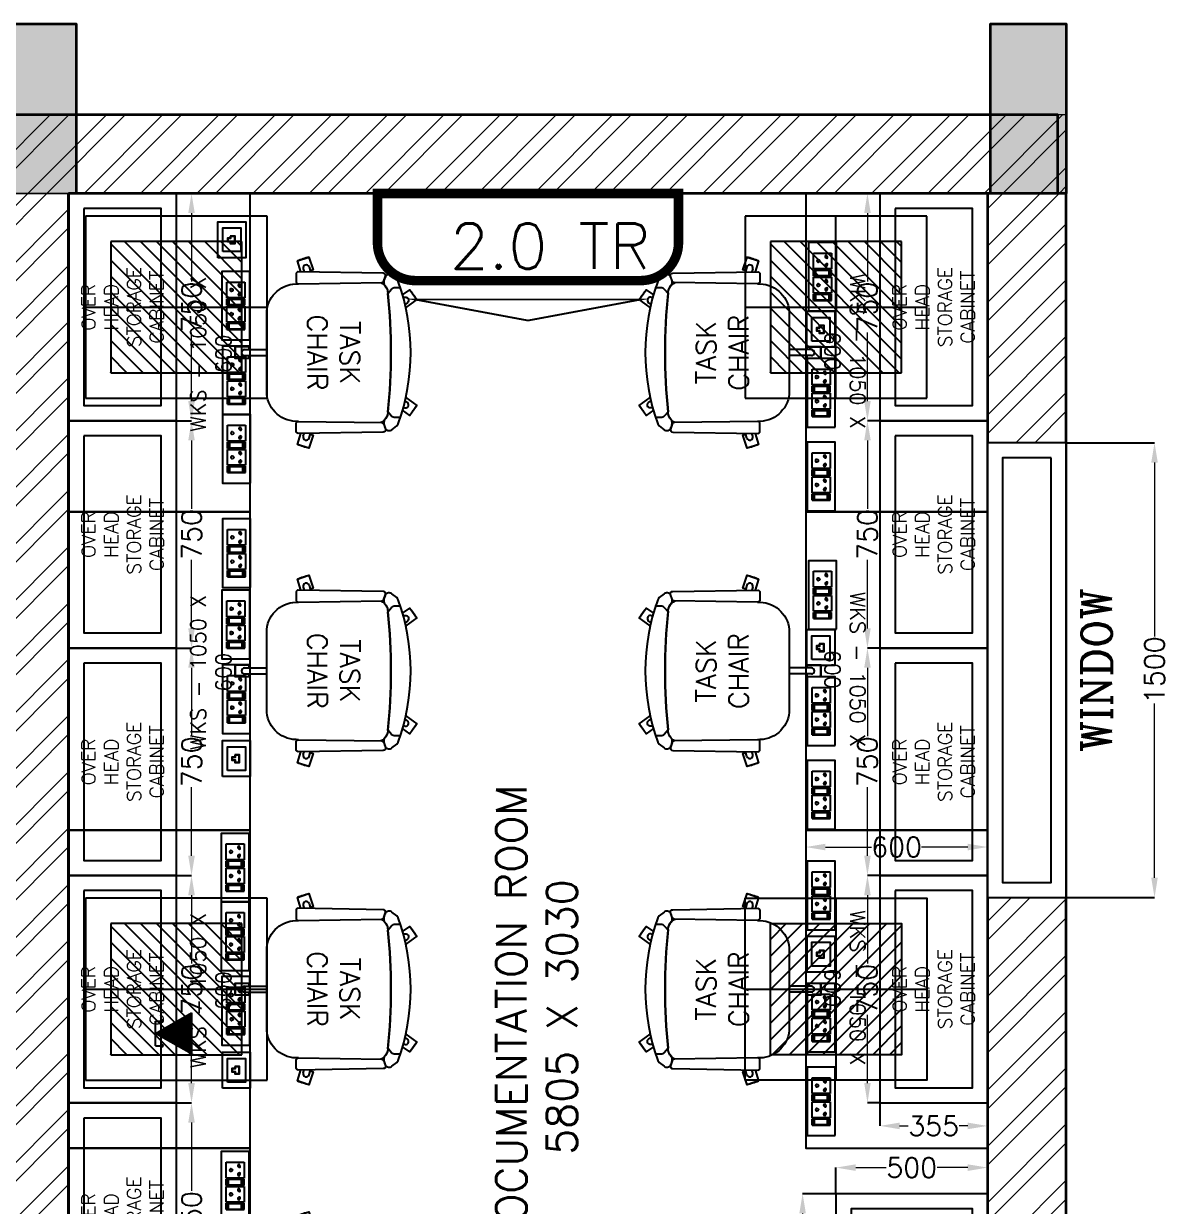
# Model space of a CAD drawing. Extents: x -52083 to 49512, y -145230 to 20224.
# Drawn here: x -27499 to -23734, y -102315 to -98414 of the extents above; entities that cross this region are included whole.
import ezdxf
from ezdxf.enums import TextEntityAlignment as Align

# ---------------------------------------------------------------- set-up
doc = ezdxf.new("R2010")
doc.units = 0
doc.header["$LTSCALE"] = 0.5
doc.header["$MEASUREMENT"] = 0
doc.header["$PDMODE"] = 32
for name, color, linetype, lineweight in [('0-1 AC UNIT', 8, 'Continuous', 25), ('COL', 1, 'Continuous', 35), ('DIM', 3, 'Continuous', 5), ('ELE-36W EMERGENCY  LED LIGHT', 7, 'Continuous', 25), ('ELE-36W LED LIGHT', 210, 'Continuous', 25), ('Hatch-1', 8, 'Continuous', 5), ('Sa-Block Text', 7, 'Continuous', 18), ('wall-1', 7, 'Continuous', 35)]:
    doc.layers.add(name, color=color, linetype=linetype, lineweight=lineweight)
for name, color, linetype in [('Asbuilt', 7, 'Continuous'), ('ELE 36W EMERGENCY LIGHT', 5, 'Continuous'), ('ELE 36W LED LIGHT', 6, 'Continuous'), ('Godrej chairs', 22, 'Continuous'), ('Godrej Furniture', 21, 'Continuous'), ('PDF_Text', 5, 'Continuous'), ('SA-6MRP', 1, 'Continuous'), ('SA-6MUP', 223, 'Continuous'), ('SA-FUR', 3, 'Continuous'), ('SA-Lan', 3, 'Continuous'), ('SA-Voice', 5, 'Continuous')]:
    doc.layers.add(name, color=color, linetype=linetype)
doc.styles.add('RomanS', font='romans.shx')
doc.styles.get("Standard").update_dxf_attribs({"font": 'romans.shx'})
doc.dimstyles.new('Sa-dim', dxfattribs={"dimtxt": 65, "dimasz": 65, "dimexe": 0, "dimexo": 0, "dimtad": 0, "dimdec": 0, "dimdsep": 46, "dimtxsty": 'Standard', "dimcen": 0, "dimclrd": 256, "dimclre": 7, "dimclrt": 1, "dimadec": 0, "dimazin": 0, "dimtfac": 1, "dimtdec": 0, "dimtmove": 0, "dimatfit": 3, "dimfxl": 1, "dimlwd": -1, "dimarcsym": 0})
pattern_1 = [(45, (22946.7, -16431.28), (-92.80777, 92.80777), []), (45, (23008.57, -16431.28), (-92.80777, 92.80777), [])]

# ---------------------------------------------------------------- blocks, each defined once
blk = doc.blocks.new('*U109')
at = {"color": 5}
blk.add_wipeout([(50, 400), (50, 240), (1450, 240), (1450, 400)], dxfattribs=at)
blk.add_wipeout([(0, 450), (0, 190), (1500, 190), (1500, 450)], dxfattribs=at)
for points in [[(0, 450), (0, 190), (1500, 190), (1500, 450)], [(50, 400), (50, 240), (1450, 240), (1450, 400)]]:
    blk.add_lwpolyline(points, close=True, dxfattribs=at)
blk = doc.blocks.new('*D963')
at = {"layer": 'Defpoints', "color": 0}
for p in [(-24057.5, -99796.4), (-23766.3, -99796.4), (-24057.5, -101296.4)]:
    blk.add_point(p, dxfattribs=at)
at = {"layer": 'DIM', "color": 7, "lineweight": -2}
for p, q in [((-24057.5, -99796.4), (-23766.3, -99796.4)), ((-24057.5, -101296.4), (-23766.3, -101296.4))]:
    blk.add_line(p, q, dxfattribs=at)
at = {"layer": 'DIM'}
for p, q in [((-23766.3, -99861.4), (-23766.3, -100435.9)), ((-23766.3, -101231.4), (-23766.3, -100656.9))]:
    blk.add_line(p, q, dxfattribs=at)
for points in [[(-23777.1, -99861.4), (-23755.5, -99861.4), (-23766.3, -99796.4)], [(-23777.1, -101231.4), (-23755.5, -101231.4), (-23766.3, -101296.4)]]:
    blk.add_solid(points, dxfattribs=at)
at = {"layer": 'DIM', "color": 1, "insert": (-23766.3, -100546.4), "char_height": 65, "attachment_point": 5, "rotation": 90}
blk.add_mtext('1500', dxfattribs=at)
blk = doc.blocks.new('Taskchair')
at = {"layer": 'Godrej chairs', "color": 7, "ltscale": 10}
for p, q in [((-214.6, 220.3), (-214.6, 220.3)), ((-282.4, -81.2), (-266.1, -76)), ((282.4, -81.2), (266.1, -76)), ((-276.2, -100.3), (-266.5, -97.1)), ((276.2, -100.3), (266.5, -97.1)), ((-10, -293.7), (-10, -221.3)), ((10, -293.7), (10, -221.3))]:
    blk.add_line(p, q, dxfattribs=at)
for points in [[(-190.2, 227.7), (-207.2, 251.2), (-174.8, 274.7), (-148.4, 238.3)], [(148.4, 238.3), (174.8, 274.7), (207.2, 251.2), (190.2, 227.7)], [(164.5, 243.5), (164.5, 243.5)], [(-241.7, 208.3), (-241.7, 208.3)], [(-234.9, 213.3), (-234.9, 213.3)], [(180.7, 231.7), (180.7, 231.7)], [(214.6, 220.3), (214.6, 220.3)], [(214.6, 220.3), (214.6, 220.3)], [(214.6, 220.3), (214.6, 220.3)], [(241.7, 208.3), (241.7, 208.3)], [(-218.9, 171.1), (-218.9, 171.1)], [(-218.9, 171.1), (-218.9, 171.1)], [(-195, 179.1), (-195, 179.1)], [(195, 179.1), (195, 179.1)], [(218.9, 171.1), (218.9, 171.1)], [(218.9, 171.1), (218.9, 171.1)], [(218.9, 171.1), (218.9, 171.1)], [(-266.6, -107.7), (-302.9, -119.5), (-315.3, -81.4), (-272.5, -67.5), (-269.4, -77)], [(269.4, -77), (272.5, -67.5), (315.3, -81.4), (302.9, -119.5), (266.6, -107.7)], [(10, -280), (20, -280), (20, -325), (-20, -325), (-20, -280), (-10, -280)]]:
    blk.add_lwpolyline(points, dxfattribs=at)
for points in [[(-174.5, 274.2, 0.030798), (-206.8, 250.7)], [(206.8, 250.7, 0.030798), (174.5, 274.2)], [(221.5, 169, 0.261227), (235.8, 165.9, 0.000719), (251.5, 171, 0.414214), (254.3, 192), (241.7, 208.3, 0.143437), (234.9, 213.3, 0.174712), (-234.9, 213.3, 0.143437), (-241.7, 208.3), (-254.3, 192, 0.414214), (-251.5, 171, 0.000719), (-235.8, 165.9, 0.261227), (-221.5, 169, -0.182992), (-195, 179.1), (-209.5, 191.6, -0.217315), (-214.6, 202.9), (-214.6, 220.3)], [(-179.9, 230.6), (-180.7, 231.7, -1), (-164.5, 243.5), (-159, 235.9)], [(179.9, 230.6), (180.7, 231.7, 1), (164.5, 243.5), (159, 235.9)], [(214.6, 220.3), (214.6, 220.3), (214.6, 202.9, -0.217315), (209.5, 191.6), (195, 179.1, -0.161268), (218.9, 171.1), (218.9, 171.1)], [(-231.1, 156.3, -0.28884), (-195, 179.1, -0.051282), (195, 179.1, -0.28884), (231.1, 156.3)], [(196.9, 179, 0.051149), (-195, 179.1)], [(227, -116.4), (226.8, -124.1, -0.405093), (126.8, -220.9), (-126.8, -220.9, -0.405093), (-226.8, -124.1), (-227, -116.4)]]:
    blk.add_lwpolyline(points, format="xyb", dxfattribs=at)
for points in [[(-259.3, -124.1), (-234.5, -124.1, 0.423389), (-227, -116.3), (-231.1, 159.2, 0.318217), (-236.4, 166.1), (-252.5, 171.2, 0.507849), (-262.2, 164), (-266.8, -116.6, 0.413746)], [(259.3, -124.1), (234.5, -124.1, -0.423389), (227, -116.3), (231.1, 159.2, -0.318217), (236.4, 166.1), (252.5, 171.2, -0.507849), (262.2, 164), (266.8, -116.6, -0.413746)]]:
    blk.add_lwpolyline(points, format="xyb", close=True, dxfattribs=at)
for centre, radius, start, end in [((0, 0), 325, 194.4719, 201.5281), ((-279.3, -90.7), 10, 108, 288), ((279.3, -90.7), 10, 252, 72), ((0, 0), 325, 338.4719, 345.5281), ((0, -293.7), 10, 180, 0), ((0, 0), 325, 266.4719, 273.5281)]:
    blk.add_arc(centre, radius, start, end, dxfattribs=at)
at = {"layer": 'PDF_Text', "insert": (0, 0), "char_height": 65, "width": 310.353, "attachment_point": 5}
blk.add_mtext('{\\C1;TASK CHAIR}', dxfattribs=at)
blk = doc.blocks.new('A$C3AAB5AD5')
at = {"layer": 'Godrej Furniture', "color": 1, "ltscale": 10}
blk.add_lwpolyline([(0, 535.2), (1050, 535.2), (1050, 1135.2), (0, 1135.2)], close=True, dxfattribs=at)
at = {"layer": 'Godrej Furniture', "color": 7, "rotation": 180}
blk.add_blockref('Taskchair', (525, 260.2), dxfattribs=at)
at = {"color": 7, "lineweight": 0, "ltscale": 500, "insert": (520.1, 665.3), "char_height": 50, "attachment_point": 5}
blk.add_mtext_dynamic_manual_height_columns('WKS - 1050 X 600', width=575.671, gutter_width=1, heights=[0], dxfattribs=at)
blk = doc.blocks.new('*U123')
at = {"color": 30}
for points in [[(-750, -355), (0, -355), (0, 0), (-750, 0)], [(-700, -305), (-50, -305), (-50, -50), (-700, -50)]]:
    blk.add_lwpolyline(points, close=True, dxfattribs=at)
blk = doc.blocks.new('*D1025')
at = {"layer": 'Defpoints', "color": 0}
for p in [(-24672.5, -101973.7), (-24317.5, -101973.7), (-24317.5, -102049.8)]:
    blk.add_point(p, dxfattribs=at)
at = {"layer": 'DIM', "color": 7, "lineweight": -2}
for p, q in [((-24672.5, -101973.7), (-24672.5, -102049.8)), ((-24317.5, -101973.7), (-24317.5, -102049.8))]:
    blk.add_line(p, q, dxfattribs=at)
at = {"layer": 'DIM'}
for p, q in [((-24607.5, -102049.8), (-24579.2, -102049.8)), ((-24382.5, -102049.8), (-24410.8, -102049.8))]:
    blk.add_line(p, q, dxfattribs=at)
for points in [[(-24607.5, -102039), (-24607.5, -102060.7), (-24672.5, -102049.8)], [(-24382.5, -102039), (-24382.5, -102060.7), (-24317.5, -102049.8)]]:
    blk.add_solid(points, dxfattribs=at)
at = {"layer": 'DIM', "color": 1, "insert": (-24495, -102049.8), "char_height": 65, "attachment_point": 5}
blk.add_mtext('355', dxfattribs=at)
blk = doc.blocks.new('*D1026')
at = {"layer": 'Defpoints', "color": 0}
for p in [(-24713.7, -101223.7), (-24672.5, -101223.7), (-24672.5, -101973.7)]:
    blk.add_point(p, dxfattribs=at)
at = {"layer": 'DIM', "color": 7, "lineweight": -2}
for p, q in [((-24672.5, -101223.7), (-24713.7, -101223.7)), ((-24672.5, -101973.7), (-24713.7, -101973.7))]:
    blk.add_line(p, q, dxfattribs=at)
at = {"layer": 'DIM'}
for p, q in [((-24713.7, -101288.7), (-24713.7, -101514.5)), ((-24713.7, -101908.7), (-24713.7, -101682.9))]:
    blk.add_line(p, q, dxfattribs=at)
for points in [[(-24724.5, -101288.7), (-24702.9, -101288.7), (-24713.7, -101223.7)], [(-24724.5, -101908.7), (-24702.9, -101908.7), (-24713.7, -101973.7)]]:
    blk.add_solid(points, dxfattribs=at)
at = {"layer": 'DIM', "color": 1, "insert": (-24713.7, -101598.7), "char_height": 65, "attachment_point": 5, "rotation": 90}
blk.add_mtext('750', dxfattribs=at)
blk = doc.blocks.new('*D1027')
at = {"layer": 'Defpoints', "color": 0}
for p in [(-24713.7, -100473.7), (-24672.5, -100473.7), (-24672.5, -101223.7)]:
    blk.add_point(p, dxfattribs=at)
at = {"layer": 'DIM', "color": 7, "lineweight": -2}
for p, q in [((-24672.5, -100473.7), (-24713.7, -100473.7)), ((-24672.5, -101223.7), (-24713.7, -101223.7))]:
    blk.add_line(p, q, dxfattribs=at)
at = {"layer": 'DIM'}
for p, q in [((-24713.7, -100538.7), (-24713.7, -100764.5)), ((-24713.7, -101158.7), (-24713.7, -100932.9))]:
    blk.add_line(p, q, dxfattribs=at)
for points in [[(-24724.5, -100538.7), (-24702.9, -100538.7), (-24713.7, -100473.7)], [(-24724.5, -101158.7), (-24702.9, -101158.7), (-24713.7, -101223.7)]]:
    blk.add_solid(points, dxfattribs=at)
at = {"layer": 'DIM', "color": 1, "insert": (-24713.7, -100848.7), "char_height": 65, "attachment_point": 5, "rotation": 90}
blk.add_mtext('750', dxfattribs=at)
blk = doc.blocks.new('*D1028')
at = {"layer": 'Defpoints', "color": 0}
for p in [(-24713.7, -99723.7), (-24672.5, -99723.7), (-24672.5, -100473.7)]:
    blk.add_point(p, dxfattribs=at)
at = {"layer": 'DIM', "color": 7, "lineweight": -2}
for p, q in [((-24672.5, -99723.7), (-24713.7, -99723.7)), ((-24672.5, -100473.7), (-24713.7, -100473.7))]:
    blk.add_line(p, q, dxfattribs=at)
at = {"layer": 'DIM'}
for p, q in [((-24713.7, -99788.7), (-24713.7, -100014.5)), ((-24713.7, -100408.7), (-24713.7, -100182.9))]:
    blk.add_line(p, q, dxfattribs=at)
for points in [[(-24724.5, -99788.7), (-24702.9, -99788.7), (-24713.7, -99723.7)], [(-24724.5, -100408.7), (-24702.9, -100408.7), (-24713.7, -100473.7)]]:
    blk.add_solid(points, dxfattribs=at)
at = {"layer": 'DIM', "color": 1, "insert": (-24713.7, -100098.7), "char_height": 65, "attachment_point": 5, "rotation": 90}
blk.add_mtext('750', dxfattribs=at)
blk = doc.blocks.new('*U133')
at = {"ltscale": 300}
for p, q in [((-78.1, 29.8), (-78.1, -29.8)), ((-78.1, 29.8), (-78.1, -29.8)), ((-57.3, 29.8), (-78.1, 29.8)), ((-78.1, 29.8), (-57.3, 29.8)), ((-76.3, 23.3), (-76.3, -23.3)), ((-59.1, 23.3), (-76.3, 23.3)), ((-59.1, -23.3), (-59.1, 23.3)), ((-57.3, -29.8), (-57.3, 29.8)), ((-53.9, 29.8), (-1.7, 29.8)), ((-53.9, -29.8), (-53.9, 29.8)), ((-1.7, 29.8), (-1.7, -29.8)), ((1.7, 29.8), (1.7, -29.8)), ((1.7, 29.8), (1.7, -29.8)), ((22.5, 29.8), (1.7, 29.8)), ((1.7, 29.8), (22.5, 29.8)), ((3.5, 23.3), (3.5, -23.3)), ((20.7, 23.3), (3.5, 23.3)), ((20.7, -23.3), (20.7, 23.3)), ((22.5, -29.8), (22.5, 29.8)), ((25.9, -29.8), (25.9, 29.8)), ((25.9, 29.8), (78.1, 29.8)), ((78.1, 29.8), (78.1, -29.8)), ((-78.1, -29.8), (-57.3, -29.8)), ((-76.3, -21.2), (-59.1, -21.2)), ((-76.3, -23.3), (-59.1, -23.3)), ((-1.7, -29.8), (-53.9, -29.8)), ((1.7, -29.8), (22.5, -29.8)), ((3.5, -21.2), (20.7, -21.2)), ((3.5, -23.3), (20.7, -23.3)), ((78.1, -29.8), (25.9, -29.8))]:
    blk.add_line(p, q, dxfattribs=at)
blk.add_lwpolyline([(-113, -46), (113, -46), (113, 46), (-113, 46)], close=True, dxfattribs=at)
for centre, radius, start, end in [((-27.8, 14.7), 4.06, 307.1584, 232.8416), ((-27.8, 10.6), 2.59, 161.4031, 18.5969), ((52, 14.7), 4.06, 307.1584, 232.8416), ((52, 10.6), 2.59, 161.4031, 18.5969), ((-42.7, -11.6), 3.5, 5.2689, 272.51), ((-39.9, -14), 2.82, 202.6838, 75.0951), ((-15.7, -14), 2.82, 104.9049, 337.3162), ((-12.9, -11.6), 3.5, 267.49, 174.7311), ((37.1, -11.6), 3.5, 5.2689, 272.51), ((39.9, -14), 2.82, 202.6838, 75.0951), ((64.1, -14), 2.82, 104.9049, 337.3162), ((66.9, -11.6), 3.5, 267.49, 174.7311)]:
    blk.add_arc(centre, radius, start, end, dxfattribs=at)
at = {"layer": 'Sa-Block Text', "flags": 1}
for tag, p in [('PROJECTNAME', (102.4, 776)), ('FLOOR', (102.4, 686.5)), ('LABNAME', (102.4, 577)), ('ITEMNO:', (102.4, 479.7))]:
    blk.add_attdef(tag, text='', height=65, dxfattribs=at).set_placement(p, align=Align.MIDDLE_CENTER)
at = {"layer": 'Sa-Block Text'}
blk.add_attdef('CATALOGUE', text='', height=65, dxfattribs=at).set_placement((102.4, 360.5), align=Align.MIDDLE_CENTER)
blk = doc.blocks.new('*U130')
for p, q in [((-78.1, 29.8), (-78.1, -29.8)), ((-78.1, 29.8), (-78.1, -29.8)), ((-57.3, 29.8), (-78.1, 29.8)), ((-78.1, 29.8), (-57.3, 29.8)), ((-76.3, 23.3), (-76.3, -23.3)), ((-59.1, 23.3), (-76.3, 23.3)), ((-59.1, -23.3), (-59.1, 23.3)), ((-57.3, -29.8), (-57.3, 29.8)), ((-53.9, 29.8), (-1.7, 29.8)), ((-53.9, -29.8), (-53.9, 29.8)), ((-1.7, 29.8), (-1.7, -29.8)), ((1.7, 29.8), (1.7, -29.8)), ((1.7, 29.8), (1.7, -29.8)), ((22.5, 29.8), (1.7, 29.8)), ((1.7, 29.8), (22.5, 29.8)), ((3.5, 23.3), (3.5, -23.3)), ((20.7, 23.3), (3.5, 23.3)), ((20.7, -23.3), (20.7, 23.3)), ((22.5, -29.8), (22.5, 29.8)), ((25.9, -29.8), (25.9, 29.8)), ((25.9, 29.8), (78.1, 29.8)), ((78.1, 29.8), (78.1, -29.8)), ((-78.1, -29.8), (-57.3, -29.8)), ((-76.3, -21.2), (-59.1, -21.2)), ((-76.3, -23.3), (-59.1, -23.3)), ((-1.7, -29.8), (-53.9, -29.8)), ((1.7, -29.8), (22.5, -29.8)), ((3.5, -21.2), (20.7, -21.2)), ((3.5, -23.3), (20.7, -23.3)), ((78.1, -29.8), (25.9, -29.8))]:
    blk.add_line(p, q)
blk.add_lwpolyline([(-113, -46), (113, -46), (113, 46), (-113, 46)], close=True)
for centre, radius, start, end in [((-27.8, 14.7), 4.06, 307.1584, 232.8416), ((-27.8, 10.6), 2.59, 161.4031, 18.5969), ((52, 14.7), 4.06, 307.1584, 232.8416), ((52, 10.6), 2.59, 161.4031, 18.5969), ((-42.7, -11.6), 3.5, 5.2689, 272.51), ((-39.9, -14), 2.82, 202.6838, 75.0951), ((-15.7, -14), 2.82, 104.9049, 337.3162), ((-12.9, -11.6), 3.5, 267.49, 174.7311), ((37.1, -11.6), 3.5, 5.2689, 272.51), ((39.9, -14), 2.82, 202.6838, 75.0951), ((64.1, -14), 2.82, 104.9049, 337.3162), ((66.9, -11.6), 3.5, 267.49, 174.7311)]:
    blk.add_arc(centre, radius, start, end)
at = {"layer": 'Sa-Block Text', "flags": 1}
for tag, p in [('PROJECTNAME', (14.8, 619.1)), ('FLOOR', (14.8, 529.6)), ('LABNAME', (14.8, 420.1)), ('ITEMNO:', (14.8, 322.8))]:
    blk.add_attdef(tag, text='', height=65, dxfattribs=at).set_placement(p, align=Align.MIDDLE_CENTER)
at = {"layer": 'Sa-Block Text'}
blk.add_attdef('CATALOGUE', text='', height=65, dxfattribs=at).set_placement((14.8, 173.9), align=Align.MIDDLE_CENTER)
blk = doc.blocks.new('*U132')
for points in [[(-59.4, 46), (59.4, 46), (59.4, -46), (-59.4, -46)], [(-39.1, 29.8), (39.1, 29.8), (39.1, -29.8), (-39.1, -29.8)], [(12.4, 5.6), (5.4, 5.6), (5.4, 14.6), (-5.4, 14.6), (-5.4, 5.6), (-12.4, 5.6), (-12.4, -10.5), (12.4, -10.5)], [(11.1, 4.3), (4.1, 4.3), (4.1, 13.4), (-4.1, 13.4), (-4.1, 4.3), (-11.1, 4.3), (-11.1, -9.2), (11.1, -9.2)]]:
    blk.add_lwpolyline(points, close=True)
at = {"layer": 'Sa-Block Text', "flags": 1}
for tag, p in [('PROJECTNAME', (15.2, 670.6)), ('FLOOR', (15.2, 581.1)), ('LABNAME', (15.2, 471.6)), ('ITEMNO:', (15.2, 374.3))]:
    blk.add_attdef(tag, text='', height=65, dxfattribs=at).set_placement(p, align=Align.MIDDLE_CENTER)
at = {"layer": 'Sa-Block Text'}
blk.add_attdef('CATALOGUE', text='', height=65, dxfattribs=at).set_placement((15.2, 223), align=Align.MIDDLE_CENTER)
blk = doc.blocks.new('*D1029')
at = {"layer": 'Defpoints', "color": 0}
for p in [(-26994.5, -98973.7), (-26944.5, -98973.7), (-26994.5, -99723.7)]:
    blk.add_point(p, dxfattribs=at)
at = {"layer": 'DIM', "color": 7, "lineweight": -2}
for p, q in [((-26994.5, -98973.7), (-26944.5, -98973.7)), ((-26994.5, -99723.7), (-26944.5, -99723.7))]:
    blk.add_line(p, q, dxfattribs=at)
at = {"layer": 'DIM'}
for p, q in [((-26944.5, -99038.7), (-26944.5, -99264.5)), ((-26944.5, -99658.7), (-26944.5, -99432.9))]:
    blk.add_line(p, q, dxfattribs=at)
for points in [[(-26955.3, -99038.7), (-26933.7, -99038.7), (-26944.5, -98973.7)], [(-26955.3, -99658.7), (-26933.7, -99658.7), (-26944.5, -99723.7)]]:
    blk.add_solid(points, dxfattribs=at)
at = {"layer": 'DIM', "color": 1, "insert": (-26944.5, -99348.7), "char_height": 65, "attachment_point": 5, "rotation": 90}
blk.add_mtext('750', dxfattribs=at)
blk = doc.blocks.new('*D1030')
at = {"layer": 'Defpoints', "color": 0}
for p in [(-26994.5, -99723.7), (-26944.5, -99723.7), (-26994.5, -100473.7)]:
    blk.add_point(p, dxfattribs=at)
at = {"layer": 'DIM', "color": 7, "lineweight": -2}
for p, q in [((-26994.5, -99723.7), (-26944.5, -99723.7)), ((-26994.5, -100473.7), (-26944.5, -100473.7))]:
    blk.add_line(p, q, dxfattribs=at)
at = {"layer": 'DIM'}
for p, q in [((-26944.5, -99788.7), (-26944.5, -100014.5)), ((-26944.5, -100408.7), (-26944.5, -100182.9))]:
    blk.add_line(p, q, dxfattribs=at)
for points in [[(-26955.3, -99788.7), (-26933.7, -99788.7), (-26944.5, -99723.7)], [(-26955.3, -100408.7), (-26933.7, -100408.7), (-26944.5, -100473.7)]]:
    blk.add_solid(points, dxfattribs=at)
at = {"layer": 'DIM', "color": 1, "insert": (-26944.5, -100098.7), "char_height": 65, "attachment_point": 5, "rotation": 90}
blk.add_mtext('750', dxfattribs=at)
blk = doc.blocks.new('*D1031')
at = {"layer": 'Defpoints', "color": 0}
for p in [(-26994.5, -100473.7), (-26944.5, -100473.7), (-26994.5, -101223.7)]:
    blk.add_point(p, dxfattribs=at)
at = {"layer": 'DIM', "color": 7, "lineweight": -2}
for p, q in [((-26994.5, -100473.7), (-26944.5, -100473.7)), ((-26994.5, -101223.7), (-26944.5, -101223.7))]:
    blk.add_line(p, q, dxfattribs=at)
at = {"layer": 'DIM'}
for p, q in [((-26944.5, -100538.7), (-26944.5, -100764.5)), ((-26944.5, -101158.7), (-26944.5, -100932.9))]:
    blk.add_line(p, q, dxfattribs=at)
for points in [[(-26955.3, -100538.7), (-26933.7, -100538.7), (-26944.5, -100473.7)], [(-26955.3, -101158.7), (-26933.7, -101158.7), (-26944.5, -101223.7)]]:
    blk.add_solid(points, dxfattribs=at)
at = {"layer": 'DIM', "color": 1, "insert": (-26944.5, -100848.7), "char_height": 65, "attachment_point": 5, "rotation": 90}
blk.add_mtext('750', dxfattribs=at)
blk = doc.blocks.new('*D1032')
at = {"layer": 'Defpoints', "color": 0}
for p in [(-26994.5, -101223.7), (-26944.5, -101223.7), (-26994.5, -101973.7)]:
    blk.add_point(p, dxfattribs=at)
at = {"layer": 'DIM', "color": 7, "lineweight": -2}
for p, q in [((-26994.5, -101223.7), (-26944.5, -101223.7)), ((-26994.5, -101973.7), (-26944.5, -101973.7))]:
    blk.add_line(p, q, dxfattribs=at)
at = {"layer": 'DIM'}
for p, q in [((-26944.5, -101288.7), (-26944.5, -101514.5)), ((-26944.5, -101908.7), (-26944.5, -101682.9))]:
    blk.add_line(p, q, dxfattribs=at)
for points in [[(-26955.3, -101288.7), (-26933.7, -101288.7), (-26944.5, -101223.7)], [(-26955.3, -101908.7), (-26933.7, -101908.7), (-26944.5, -101973.7)]]:
    blk.add_solid(points, dxfattribs=at)
at = {"layer": 'DIM', "color": 1, "insert": (-26944.5, -101598.7), "char_height": 65, "attachment_point": 5, "rotation": 90}
blk.add_mtext('750', dxfattribs=at)
blk = doc.blocks.new('*D1033')
at = {"layer": 'Defpoints', "color": 0}
for p in [(-26994.5, -101973.7), (-26944.5, -101973.7), (-26994.5, -102723.7)]:
    blk.add_point(p, dxfattribs=at)
at = {"layer": 'DIM', "color": 7, "lineweight": -2}
for p, q in [((-26994.5, -101973.7), (-26944.5, -101973.7)), ((-26994.5, -102723.7), (-26944.5, -102723.7))]:
    blk.add_line(p, q, dxfattribs=at)
at = {"layer": 'DIM'}
for p, q in [((-26944.5, -102038.7), (-26944.5, -102264.5)), ((-26944.5, -102658.7), (-26944.5, -102432.9))]:
    blk.add_line(p, q, dxfattribs=at)
for points in [[(-26955.3, -102038.7), (-26933.7, -102038.7), (-26944.5, -101973.7)], [(-26955.3, -102658.7), (-26933.7, -102658.7), (-26944.5, -102723.7)]]:
    blk.add_solid(points, dxfattribs=at)
at = {"layer": 'DIM', "color": 1, "insert": (-26944.5, -102348.7), "char_height": 65, "attachment_point": 5, "rotation": 90}
blk.add_mtext('750', dxfattribs=at)
blk = doc.blocks.new('VOICE')
at = {"ltscale": 30}
h = blk.add_hatch(dxfattribs=at)
h.set_pattern_fill('ANSI31', color=256, scale=1.368807, angle=0.1071, style=0)
h.set_pattern_definition([(45.107, (0, 0), (-3.0788, 3.06731), [])])
h.paths.add_polyline_path([(0, 0), (67.3, 119.1), (135, 0)])
for p, q in [((0, 0), (67.3, 119.1)), ((67.3, 119.1), (135, 0)), ((135, 0), (0, 0))]:
    blk.add_line(p, q, dxfattribs=at)
at = {"linetype": 'Continuous', "ltscale": 12}
blk.add_line((26.7, 118.6), (107.9, 118.6), dxfattribs=at)
at = {"ltscale": 12}
for p, q in [((26.7, 118.6), (26.7, 100.6)), ((107.9, 118.6), (107.9, 100.6))]:
    blk.add_line(p, q, dxfattribs=at)
at = {"ltscale": 30, "const_width": 6.84}
for points in [[(23.3, 98.1, 1), (30.1, 98.1, 1)], [(104.4, 98.1, 1), (111.3, 98.1, 1)]]:
    blk.add_lwpolyline(points, format="xyb", close=True, dxfattribs=at)
at = {"layer": 'Sa-Block Text', "flags": 1}
for tag, p in [('LAB', (67.8, 152)), ('ITEM', (67.8, 25)), ('CATALOGUE', (98.3, -100))]:
    blk.add_attdef(tag, text='', height=65, dxfattribs=at).set_placement(p, align=Align.MIDDLE_CENTER)
blk = doc.blocks.new('*U119')
at = {"layer": '0-1 AC UNIT', "color": 3, "const_width": 31.2}
blk.add_lwpolyline([(-272.5, -287.5), (471.2, -287.5, 0.414214), (596.2, -162.5), (596.2, 0), (-397.5, 0), (-397.5, -162.5, 0.414214)], format="xyb", close=True, dxfattribs=at)
at = {"layer": '0-1 AC UNIT', "color": 3, "const_width": 6.25}
blk.add_lwpolyline([(471.2, -350), (99.4, -419.2), (-272.5, -350), (471.2, -350)], dxfattribs=at)
blk = doc.blocks.new('*U128')
at = {"color": 30}
for points in [[(-1000, -500), (0, -500), (0, 0), (-1000, 0)], [(-950, -450), (-50, -450), (-50, -50), (-950, -50)]]:
    blk.add_lwpolyline(points, close=True, dxfattribs=at)
blk = doc.blocks.new('*D1224')
at = {"layer": 'Defpoints', "color": 0}
for p in [(-24817.5, -102273.7), (-24927.7, -103273.7), (-24817.5, -103273.7)]:
    blk.add_point(p, dxfattribs=at)
at = {"layer": 'DIM', "color": 7, "lineweight": -2}
for p, q in [((-24817.5, -102273.7), (-24927.7, -102273.7)), ((-24817.5, -103273.7), (-24927.7, -103273.7))]:
    blk.add_line(p, q, dxfattribs=at)
at = {"layer": 'DIM'}
for p, q in [((-24927.7, -102338.7), (-24927.7, -102663.2)), ((-24927.7, -103208.7), (-24927.7, -102884.2))]:
    blk.add_line(p, q, dxfattribs=at)
for points in [[(-24938.5, -102338.7), (-24916.9, -102338.7), (-24927.7, -102273.7)], [(-24938.5, -103208.7), (-24916.9, -103208.7), (-24927.7, -103273.7)]]:
    blk.add_solid(points, dxfattribs=at)
at = {"layer": 'DIM', "color": 1, "insert": (-24927.7, -102773.7), "char_height": 65, "attachment_point": 5, "rotation": 90}
blk.add_mtext('1000', dxfattribs=at)
blk = doc.blocks.new('*D1136')
at = {"layer": 'Defpoints', "color": 0}
for p in [(-24817.5, -102187.4), (-24817.5, -102273.7), (-24317.5, -102273.7)]:
    blk.add_point(p, dxfattribs=at)
at = {"layer": 'Hatch-1', "color": 7, "lineweight": -2}
for p, q in [((-24817.5, -102273.7), (-24817.5, -102187.4)), ((-24317.5, -102273.7), (-24317.5, -102187.4))]:
    blk.add_line(p, q, dxfattribs=at)
at = {"layer": 'Hatch-1'}
for p, q in [((-24752.5, -102187.4), (-24651.7, -102187.4)), ((-24382.5, -102187.4), (-24483.3, -102187.4))]:
    blk.add_line(p, q, dxfattribs=at)
for points in [[(-24752.5, -102176.6), (-24752.5, -102198.3), (-24817.5, -102187.4)], [(-24382.5, -102176.6), (-24382.5, -102198.3), (-24317.5, -102187.4)]]:
    blk.add_solid(points, dxfattribs=at)
at = {"layer": 'Hatch-1', "color": 1, "insert": (-24567.5, -102187.4), "char_height": 65, "attachment_point": 5}
blk.add_mtext('500', dxfattribs=at)
blk = doc.blocks.new('*D920')
at = {"layer": 'Defpoints', "color": 0}
for p in [(-24672.5, -98973.7), (-24713.7, -99723.7), (-24672.5, -99723.7)]:
    blk.add_point(p, dxfattribs=at)
at = {"layer": 'DIM', "color": 7, "lineweight": -2}
for p, q in [((-24672.5, -98973.7), (-24713.7, -98973.7)), ((-24672.5, -99723.7), (-24713.7, -99723.7))]:
    blk.add_line(p, q, dxfattribs=at)
at = {"layer": 'DIM'}
for p, q in [((-24713.7, -99038.7), (-24713.7, -99264.5)), ((-24713.7, -99658.7), (-24713.7, -99432.9))]:
    blk.add_line(p, q, dxfattribs=at)
for points in [[(-24724.5, -99038.7), (-24702.9, -99038.7), (-24713.7, -98973.7)], [(-24724.5, -99658.7), (-24702.9, -99658.7), (-24713.7, -99723.7)]]:
    blk.add_solid(points, dxfattribs=at)
at = {"layer": 'DIM', "color": 1, "insert": (-24713.7, -99348.7), "char_height": 65, "attachment_point": 5, "rotation": 90}
blk.add_mtext('750', dxfattribs=at)
blk = doc.blocks.new('*D921')
at = {"layer": 'Defpoints', "color": 0}
for p in [(-24917.5, -101073.7), (-24317.5, -101073.7), (-24917.5, -101129.9)]:
    blk.add_point(p, dxfattribs=at)
at = {"layer": 'DIM', "color": 7, "lineweight": -2}
for p, q in [((-24917.5, -101073.7), (-24917.5, -101129.9)), ((-24317.5, -101073.7), (-24317.5, -101129.9))]:
    blk.add_line(p, q, dxfattribs=at)
at = {"layer": 'DIM'}
for p, q in [((-24852.5, -101129.9), (-24700.2, -101129.9)), ((-24382.5, -101129.9), (-24534.9, -101129.9))]:
    blk.add_line(p, q, dxfattribs=at)
for points in [[(-24852.5, -101119.1), (-24852.5, -101140.8), (-24917.5, -101129.9)], [(-24382.5, -101119.1), (-24382.5, -101140.8), (-24317.5, -101129.9)]]:
    blk.add_solid(points, dxfattribs=at)
at = {"layer": 'DIM', "color": 1, "insert": (-24617.5, -101129.9), "char_height": 65, "attachment_point": 5}
blk.add_mtext('600', dxfattribs=at)
blk = doc.blocks.new('light300x600')
at = {"layer": 'ELE-36W LED LIGHT', "lineweight": 25}
for p, q in [((918214.7, -78407.4), (918214.7, -79007.4)), ((918814.7, -78407.4), (918214.7, -78407.4)), ((918514.7, -78407.4), (918514.7, -79007.4)), ((918814.7, -79007.4), (918814.7, -78407.4)), ((918298.3, -78491.3), (918298.6, -78491)), ((918298.3, -78544.3), (918351.6, -78491)), ((918298.3, -78597.3), (918404.7, -78491)), ((918298.3, -78650.4), (918457.7, -78491)), ((918298.3, -78703.4), (918510.7, -78491)), ((918298.3, -78756.4), (918563.8, -78491)), ((918298.3, -78809.5), (918616.8, -78491)), ((918298.3, -78862.5), (918669.8, -78491)), ((918298.3, -78915.5), (918722.9, -78491)), ((918298.3, -78491), (918298.3, -78923.7)), ((918731.1, -78491), (918298.3, -78491)), ((918731.1, -78923.7), (918731.1, -78491)), ((918343.2, -78923.7), (918731.1, -78535.8)), ((918396.2, -78923.7), (918731.1, -78588.8)), ((918449.2, -78923.7), (918731.1, -78641.9)), ((918214.7, -78707.4), (918814.7, -78707.4)), ((918502.3, -78923.7), (918731.1, -78694.9)), ((918555.3, -78923.7), (918731.1, -78747.9)), ((918608.3, -78923.7), (918731.1, -78801)), ((918661.3, -78923.7), (918731.1, -78854)), ((918298.3, -78923.7), (918731.1, -78923.7)), ((918714.4, -78923.7), (918731.1, -78907)), ((918214.7, -79007.4), (918814.7, -79007.4))]:
    blk.add_line(p, q, dxfattribs=at)
blk = doc.blocks.new('ELE.EMERGENCY 40W LED LIGHT')
at = {"layer": 'ELE-36W EMERGENCY  LED LIGHT'}
h = blk.add_hatch(dxfattribs=at)
h.set_pattern_fill('ANSI31', color=5, scale=300, style=0)
h.paths.add_polyline_path([(-207.7, -207.7), (-207.7, 207.7), (207.7, 207.7), (207.7, -207.7)])
for p, q in [((0, 288), (0, -288)), ((-288, 0), (288, 0))]:
    blk.add_line(p, q, dxfattribs=at)
for points in [[(-288, -288), (-288, 288), (288, 288), (288, -288)], [(-207.7, -207.7), (-207.7, 207.7), (207.7, 207.7), (207.7, -207.7)]]:
    blk.add_lwpolyline(points, close=True, dxfattribs=at)
blk = doc.blocks.new('BARE')
at = {"layer": 'COL'}
h = blk.add_hatch(color=256, dxfattribs=at)
h.dxf.hatch_style = 1
h.paths.add_polyline_path([(-9773.5, -1357.6), (-10033.5, -1357.6), (-10033.5, -1917.6), (-9773.5, -1917.6)])
h = blk.add_hatch(color=256, dxfattribs=at)
h.dxf.hatch_style = 1
h.paths.add_polyline_path([(-6505.5, -1357.6), (-6755.5, -1357.6), (-6755.5, -1917.6), (-6505.5, -1917.6)])
at = {"layer": 'Hatch-1'}
h = blk.add_hatch(dxfattribs=at)
h.set_pattern_fill('ANSI32,_O', color=256, scale=350)
h.set_pattern_definition(pattern_1)
h.paths.add_polyline_path([(-29154.7, -1657.6), (-6505.5, -1657.6), (-6505.5, -1917.6), (-29154.7, -1917.6)])
h = blk.add_hatch(dxfattribs=at)
h.set_pattern_fill('ANSI32,_O', color=256, scale=350)
h.set_pattern_definition(pattern_1)
h.paths.add_polyline_path([(-10028.5, -1917.6), (-9798.5, -1917.6), (-9798.5, -7722.6), (-10028.5, -7722.6)])
blk.add_line((-6765.5, -1917.6), (-6765.5, -8084.2))
at = {"layer": 'Asbuilt'}
blk.add_line((-6794.5, -1917.6), (-9798.5, -1917.6), dxfattribs=at)
blk.add_line((-6794.5, -1917.6), (-9798.5, -1917.6), dxfattribs=at)
at = {"layer": 'COL'}
blk.add_lwpolyline([(-10028.5, -1917.6), (-10033.5, -1917.6), (-10033.5, -1357.6), (-9773.5, -1357.6), (-9773.5, -1917.6), (-9798.5, -1917.6)], dxfattribs=at)
blk.add_lwpolyline([(-6505.5, -1917.6), (-6755.5, -1917.6), (-6755.5, -1357.6), (-6505.5, -1357.6)], close=True, dxfattribs=at)
blk.add_lwpolyline([(-6505.5, -1917.6), (-6755.5, -1917.6), (-6755.5, -1357.6), (-6505.5, -1357.6)], close=True, dxfattribs=at)
at = {"layer": 'Hatch-1'}
for points in [[(-29154.7, -1657.6), (-6505.5, -1657.6), (-6505.5, -1917.6), (-29154.7, -1917.6)], [(-10028.5, -1917.6), (-9798.5, -1917.6), (-9798.5, -7722.6), (-10028.5, -7722.6)]]:
    blk.add_lwpolyline(points, close=True, dxfattribs=at)
at = {"layer": 'wall-1'}
blk.add_line((-9798.5, -7722.6), (-9798.5, -1917.6), dxfattribs=at)
at = {"layer": 'wall-1', "color": 7}
blk.add_lwpolyline([(-10028.5, -1917.6), (-29154.7, -1917.6), (-29154.7, -1657.6), (-6534.5, -1657.6), (-6534.5, -1917.6), (-9798.5, -1917.6)], dxfattribs=at)
blk.add_lwpolyline([(-6765.5, -8084.2), (-6505.5, -8084.2), (-6505.5, -1917.6), (-6765.5, -1917.6)], close=True, dxfattribs=at)
at = {"color": 7, "lineweight": 0, "ltscale": 500, "rotation": 90}
for p in [(-8663.4, -2967.6), (-8663.4, -4017.6), (-8663.4, -5067.6), (-8663.4, -6117.6)]:
    blk.add_blockref('A$C3AAB5AD5', p, dxfattribs=at)
for name, p, rotation in [('*U123', (-9442.5, -2667.6), 270), ('*U123', (-6765.5, -2667.6), 270), ('*U123', (-9442.5, -3417.6), 270), ('*U123', (-9442.5, -4167.6), 270), ('*U123', (-9442.5, -4917.6), 270), ('*U123', (-9442.5, -5667.6), 270), ('*U128', (-7265.5, -5217.6), 90)]:
    blk.add_blockref(name, p, dxfattribs=dict(rotation=rotation))
at = {"layer": '0-1 AC UNIT', "color": 8}
blk.add_blockref('*U119', (-8381.4, -1917.6), dxfattribs=at)
at = {"layer": 'SA-6MRP', "color": 7, "rotation": 90}
for p in [(-7309.8, -2192.2), (-9246.6, -2287.9), (-9244.5, -2534.3), (-7314.7, -2851.3), (-7309.8, -3242.2), (-9246.6, -3339.7), (-9244.5, -3586.1), (-7314.7, -3901.3), (-7314.6, -4233.3), (-9248.3, -4367.5), (-9246.2, -4613.9), (-7314.6, -4912.7)]:
    blk.add_blockref('*U133', p, dxfattribs=at)
at = {"layer": 'SA-6MUP', "color": 7, "rotation": 90}
for p in [(-7314.7, -2575.3), (-9244.2, -2760.3), (-9244.2, -3104.2), (-7314.7, -3625.3), (-9248.3, -4141.5), (-7314.6, -4636.7), (-9248.3, -5191.5)]:
    blk.add_blockref('*U130', p, dxfattribs=at)
at = {"layer": 'SA-Lan', "color": 7, "rotation": 90}
for p in [(-9259.3, -2070.5), (-7315.3, -2365.8), (-7315.3, -3415.8), (-9244.5, -3782.1), (-7315.1, -4427.1), (-9244.5, -4809.9)]:
    blk.add_blockref('*U132', p, dxfattribs=at)
at = {"layer": 'SA-Voice', "color": 7, "rotation": 90}
blk.add_blockref('VOICE', (-9392.5, -4755.8), dxfattribs=at)
at = {"char_height": 45, "width": 367.387, "attachment_point": 5, "rotation": 90}
for insert in [(-9620, -2292.6), (-6943, -2292.6), (-9620, -3042.6), (-6943, -3042.6), (-9620, -3792.6), (-6943, -3792.6), (-9620, -4542.6), (-6943, -4542.6), (-9620, -5292.6)]:
    blk.add_mtext('OVER HEAD STORAGE \\PCABINET', dxfattribs=dict(at, insert=insert))
at = {"layer": '0-1 AC UNIT', "color": 8, "insert": (-8208.8, -2016.3, 0), "char_height": 150, "width": 1266.161, "attachment_point": 2, "line_spacing_factor": 1.171839, "style": 'RomanS'}
blk.add_mtext('2.0 TR', dxfattribs=at)
at = {"layer": 'PDF_Text', "insert": (-6455.5, -3490.3), "char_height": 100, "attachment_point": 2, "rotation": 90, "style": 'RomanS'}
blk.add_mtext('{\\Fromanc|c0;WINDOW}', dxfattribs=at)
at = {"layer": 'PDF_Text', "insert": (-8253.6, -4634.6), "char_height": 100, "width": 2680.779, "attachment_point": 5, "rotation": 90, "style": 'RomanS'}
blk.add_mtext('DOCUMENTATION ROOM \\P{\\C0;5805 X 3030}', dxfattribs=at)
at = {"layer": 'SA-FUR', "color": 7}
for p in [(-11828.1, -20212.7), (-10178.1, -20212.7), (-8528.1, -20212.7), (-12428.4, -24228.4), (-10778.4, -24228.4), (-9128.4, -24228.4)]:
    blk.add_attdef('LS##90', text='', height=65, dxfattribs=at).set_placement(p, align=Align.CENTER)
at = {"layer": 'DIM', "color": 7}
for base, p1, p2, angle, picture, middle in [((-9392.5, -1917.6), (-9442.5, -2667.6), (-9442.5, -1917.6), 90, '*D1029', (-9392.5, -2292.6)), ((-7161.7, -2667.6), (-7120.5, -1917.6), (-7120.5, -2667.6), 270, '*D920', (-7161.7, -2292.6)), ((-9392.5, -2667.6), (-9442.5, -3417.6), (-9442.5, -2667.6), 90, '*D1030', (-9392.5, -3042.6)), ((-7161.7, -2667.6), (-7120.5, -3417.6), (-7120.5, -2667.6), 90, '*D1028', (-7161.7, -3042.6)), ((-9392.5, -3417.6), (-9442.5, -4167.6), (-9442.5, -3417.6), 90, '*D1031', (-9392.5, -3792.6)), ((-7161.7, -3417.6), (-7120.5, -4167.6), (-7120.5, -3417.6), 90, '*D1027', (-7161.7, -3792.6)), ((-9392.5, -4167.6), (-9442.5, -4917.6), (-9442.5, -4167.6), 90, '*D1032', (-9392.5, -4542.6)), ((-9392.5, -4917.6), (-9442.5, -5667.6), (-9442.5, -4917.6), 90, '*D1033', (-9392.5, -5292.6))]:
    dim = blk.add_linear_dim(base=base, p1=p1, p2=p2, angle=angle, dimstyle='Sa-dim', override={"dimtmove": 0}, dxfattribs=at)
    dim.commit()
    dim.dimension.update_dxf_attribs({"geometry": picture, "text_midpoint": middle, "dimtype": 128, "insert": (17552, 97056.2)})
dim = blk.add_linear_dim(base=(-7161.7, -4167.6), p1=(-7120.5, -4917.6), p2=(-7120.5, -4167.6), angle=90, dimstyle='Sa-dim', override={"dimtmove": 0}, dxfattribs=at)
dim.commit()
dim.dimension.update_dxf_attribs({"geometry": '*D1026', "text_midpoint": (-7161.7, -4542.6), "insert": (17552, 97056.2)})
dim = blk.add_linear_dim(base=(-6765.5, -4993.7), p1=(-7120.5, -4917.6), p2=(-6765.5, -4917.6), angle=180, dimstyle='Sa-dim', dxfattribs=at)
dim.commit()
dim.dimension.update_dxf_attribs({"geometry": '*D1025', "text_midpoint": (-6943, -4993.7), "insert": (17552, 97056.2)})
at = {"layer": 'DIM'}
dim = blk.add_linear_dim(base=(-7375.7, -6217.6), p1=(-7265.5, -5217.6), p2=(-7265.5, -6217.6), angle=90, dimstyle='Sa-dim', dxfattribs=at)
dim.commit()
dim.dimension.update_dxf_attribs({"geometry": '*D1224', "text_midpoint": (-7375.7, -5717.6), "insert": (17552, 97056.2)})
at = {"layer": 'Hatch-1'}
dim = blk.add_aligned_dim(p1=(-6765.5, -5217.6), p2=(-7265.5, -5217.6), distance=-86.3, dimstyle='Sa-dim', dxfattribs=at)
dim.commit()
dim.dimension.update_dxf_attribs({"geometry": '*D1136', "text_midpoint": (-7015.5, -5131.3), "insert": (17552, 97056.2)})
at = {"rotation": 270}
blk.add_blockref('*U109', (-6955.5, -2740.3), dxfattribs=at)
at = {"layer": 'Hatch-1'}
h = blk.add_hatch(dxfattribs=at)
h.set_pattern_fill('ANSI32,_O', color=256, scale=350)
h.set_pattern_definition(pattern_1)
h.paths.add_polyline_path([(-6765.5, -1917.6), (-6505.5, -1917.6), (-6505.5, -2740.3), (-6765.5, -2740.3)])
h = blk.add_hatch(dxfattribs=at)
h.set_pattern_fill('ANSI32,_O', color=256, scale=350)
h.set_pattern_definition(pattern_1)
h.paths.add_polyline_path([(-6765.5, -4240.3), (-6505.5, -4240.3), (-6505.5, -5495.7), (-6765.5, -5495.7)])
for points in [[(-6765.5, -1917.6), (-6505.5, -1917.6), (-6505.5, -2740.3), (-6765.5, -2740.3)], [(-6765.5, -4240.3), (-6505.5, -4240.3), (-6505.5, -5495.7), (-6765.5, -5495.7)]]:
    blk.add_lwpolyline(points, close=True, dxfattribs=at)
at = {"color": 7, "lineweight": 0, "ltscale": 500, "rotation": 270}
for p in [(-7900.7, -1917.6), (-7900.7, -2967.6), (-7900.7, -4017.6)]:
    blk.add_blockref('A$C3AAB5AD5', p, dxfattribs=at)
at = {"rotation": 270}
for p in [(-6765.5, -3417.6), (-6765.5, -4167.6), (-6765.5, -4917.6)]:
    blk.add_blockref('*U123', p, dxfattribs=at)
at = {"layer": 'DIM', "color": 7}
dim = blk.add_linear_dim(base=(-6214.3, -2740.3), p1=(-6505.5, -4240.3), p2=(-6505.5, -2740.3), angle=90, dimstyle='Sa-dim', dxfattribs=at)
dim.commit()
dim.dimension.update_dxf_attribs({"geometry": '*D963', "text_midpoint": (-6214.3, -3490.3), "insert": (17552, 97056.2)})
dim = blk.add_aligned_dim(p1=(-6765.5, -4017.6), p2=(-7365.5, -4017.6), distance=56.2, dimstyle='Sa-dim', dxfattribs=at)
dim.commit()
dim.dimension.update_dxf_attribs({"geometry": '*D921', "text_midpoint": (-7065.5, -4073.8), "insert": (17552, 97056.2)})

msp = doc.modelspace()

# ---------------------------------------------------------------- block references
at = {"color": 240}
msp.add_blockref('BARE', (-17552, -97056.2, 2637.8), dxfattribs=at)

# ---------------------------------------------------------------- next in the draw order: block references
at = {"layer": 'ELE 36W EMERGENCY LIGHT', "xscale": 1.041666666511446, "yscale": 1.041666666686069, "zscale": 1.041666666677884}
msp.add_blockref('ELE.EMERGENCY 40W LED LIGHT', (-24817.5, -101598.7, 2637.8), dxfattribs=at)
at = {"layer": 'ELE 36W LED LIGHT', "rotation": 90}
for p in [(-105701.9, -1017863.4, 2637.8), (-103524.9, -1017863.4, 2637.8), (-105701.9, -1020113.4, 2637.8)]:
    msp.add_blockref('light300x600', p, dxfattribs=at)

doc.saveas('drawing.dxf')
